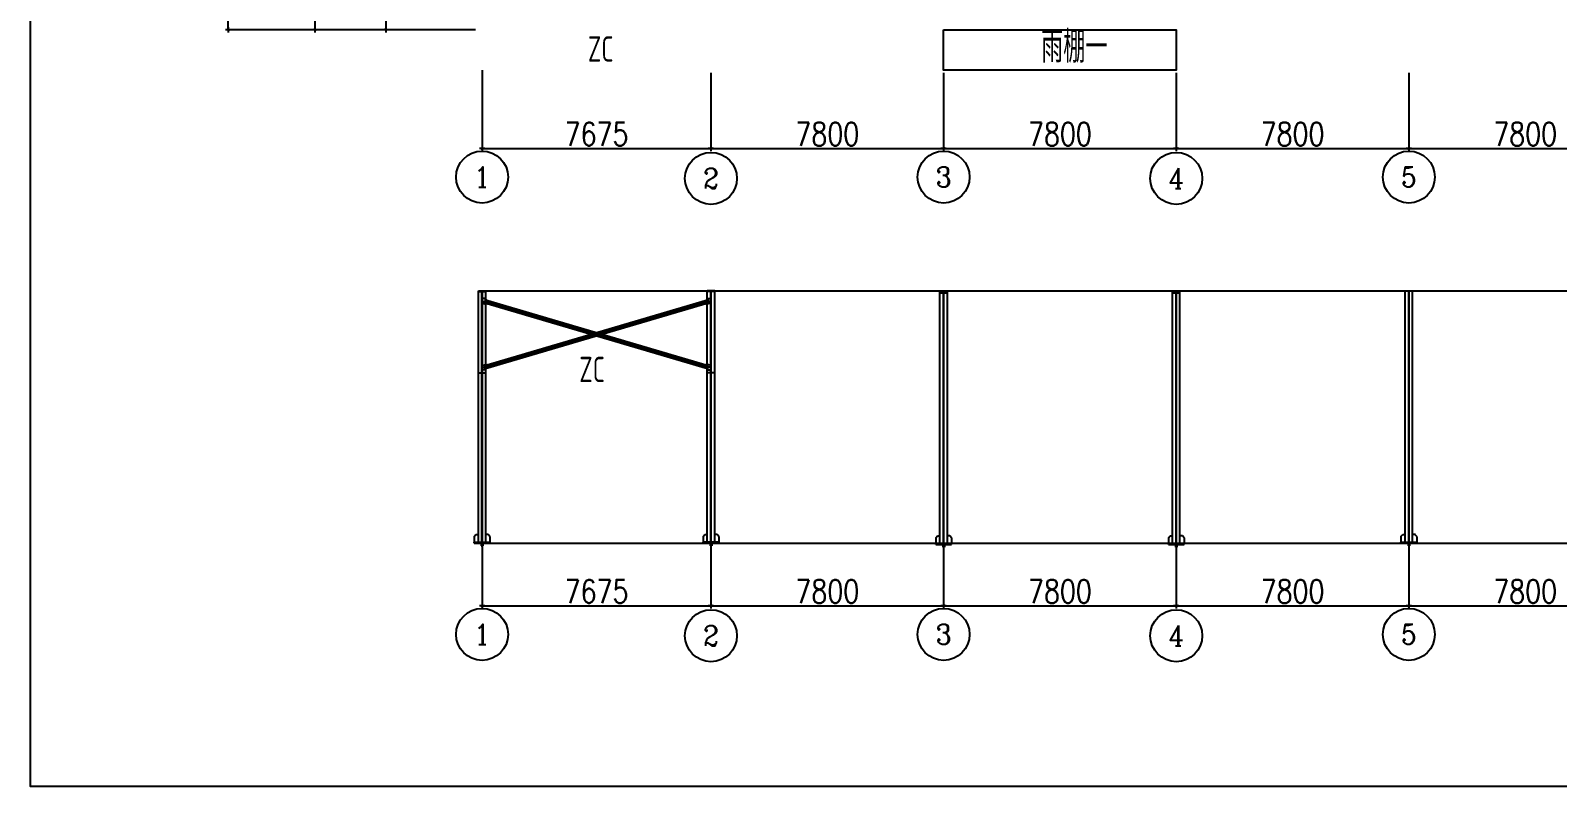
# Model space of a CAD drawing. Header units: millimetres. Extents: x 2451220 to 4527627, y -5186613 to -1639140.
# Drawn here: x 2609030 to 2660226, y -1757209 to -1731868 of the extents above; entities that cross this region are included whole.
import ezdxf
from ezdxf.enums import TextEntityAlignment as Align

# ---------------------------------------------------------------- set-up
doc = ezdxf.new("R2010")
doc.units = ezdxf.units.MM
doc.header["$LTSCALE"] = 1000
doc.header["$PDMODE"] = 34
doc.layers.add('AXIS_TEXT', color=7, linetype='Continuous')
doc.layers.add('钢架', color=7, linetype='Continuous', lineweight=25)
doc.styles.add('_TCH_AXIS', font='COMPLEX.shx', dxfattribs={"height": 525, "bigfont": 'GBCBIG.shx'})
doc.styles.add('COMPLEX', font='COMPLEX')
doc.styles.add('DIM_FONT', font='simplex.shx', dxfattribs={"width": 0.8, "bigfont": 'hztxt.shx'})
doc.styles.add('TSSD_Label', font='Tssdeng.shx', dxfattribs={"width": 0.7, "bigfont": 'hztxt.shx'})
doc.dimstyles.new('WGH(1)', dxfattribs={"dimscale": 1.2, "dimtxt": 100, "dimasz": 0.5, "dimexe": 75, "dimexo": 75, "dimgap": 75, "dimtad": 1, "dimdec": 0, "dimzin": 0, "dimdsep": 46, "dimtxsty": 'DIM_FONT', "dimblk1": '_DIMX', "dimblk2": '_DIMX', "dimsah": 1, "dimcen": 0.09, "dimclrd": 3, "dimclre": 3, "dimclrt": 7, "dimadec": 0, "dimazin": 0, "dimtfac": 1, "dimtdec": 0, "dimtix": 1, "dimtmove": 2, "dimatfit": 3, "dimldrblk": '_DIMX', "dimfxl": 1, "dimtolj": 1, "dimtzin": 0, "dimarcsym": 0})

# ---------------------------------------------------------------- blocks, each defined once
blk = doc.blocks.new('_DIMX')
blk.add_line((-150, 0), (150, 0))
at = {"const_width": 50}
blk.add_lwpolyline([(-70, -70), (70, 70)], dxfattribs=at)
blk = doc.blocks.new('*D300')
at = {"color": 3, "lineweight": -2}
for p, q in [((2624169, -1733194), (2624169, -1735908)), ((2631844, -1733284), (2631844, -1735908)), ((2624170, -1735818), (2631844, -1735818))]:
    blk.add_line(p, q, dxfattribs=at)
at = {"layer": 'Defpoints', "color": 0}
for p in [(2624169, -1733104), (2631844, -1733194), (2631844, -1735818)]:
    blk.add_point(p, dxfattribs=at)
at = {"color": 3, "lineweight": -2, "xscale": 0.6, "yscale": 0.6, "zscale": 0.6, "rotation": 180}
blk.add_blockref('_DIMX', (2624169, -1735818), dxfattribs=at)
at = {"color": 3, "lineweight": -2, "xscale": 0.6, "yscale": 0.6, "zscale": 0.6}
blk.add_blockref('_DIMX', (2631844, -1735818), dxfattribs=at)
at = {"color": 7, "insert": (2628007, -1735338), "char_height": 780, "attachment_point": 5, "style": 'DIM_FONT'}
blk.add_mtext('\\A1;7675', dxfattribs=at)
blk = doc.blocks.new('*D301')
at = {"color": 3, "lineweight": -2}
for p, q in [((2631844, -1733284), (2631844, -1735908)), ((2639644, -1733284), (2639644, -1735908)), ((2631845, -1735818), (2639644, -1735818))]:
    blk.add_line(p, q, dxfattribs=at)
at = {"layer": 'Defpoints', "color": 0}
for p in [(2631844, -1733194), (2639644, -1733194), (2639644, -1735818)]:
    blk.add_point(p, dxfattribs=at)
at = {"color": 3, "lineweight": -2, "xscale": 0.6, "yscale": 0.6, "zscale": 0.6, "rotation": 180}
blk.add_blockref('_DIMX', (2631844, -1735818), dxfattribs=at)
at = {"color": 3, "lineweight": -2, "xscale": 0.6, "yscale": 0.6, "zscale": 0.6}
blk.add_blockref('_DIMX', (2639644, -1735818), dxfattribs=at)
at = {"color": 7, "insert": (2635744, -1735338), "char_height": 780, "attachment_point": 5, "style": 'DIM_FONT'}
blk.add_mtext('\\A1;7800', dxfattribs=at)
blk = doc.blocks.new('*D302')
at = {"color": 3, "lineweight": -2}
for p, q in [((2639644, -1733284), (2639644, -1735908)), ((2647444, -1733284), (2647444, -1735908)), ((2639645, -1735818), (2647444, -1735818))]:
    blk.add_line(p, q, dxfattribs=at)
at = {"layer": 'Defpoints', "color": 0}
for p in [(2639644, -1733194), (2647444, -1733194), (2647444, -1735818)]:
    blk.add_point(p, dxfattribs=at)
at = {"color": 3, "lineweight": -2, "xscale": 0.6, "yscale": 0.6, "zscale": 0.6, "rotation": 180}
blk.add_blockref('_DIMX', (2639644, -1735818), dxfattribs=at)
at = {"color": 3, "lineweight": -2, "xscale": 0.6, "yscale": 0.6, "zscale": 0.6}
blk.add_blockref('_DIMX', (2647444, -1735818), dxfattribs=at)
at = {"color": 7, "insert": (2643544, -1735338), "char_height": 780, "attachment_point": 5, "style": 'DIM_FONT'}
blk.add_mtext('\\A1;7800', dxfattribs=at)
blk = doc.blocks.new('*D303')
at = {"color": 3, "lineweight": -2}
for p, q in [((2647444, -1733284), (2647444, -1735908)), ((2655244, -1733284), (2655244, -1735908)), ((2647445, -1735818), (2655244, -1735818))]:
    blk.add_line(p, q, dxfattribs=at)
at = {"layer": 'Defpoints', "color": 0}
for p in [(2647444, -1733194), (2655244, -1733194), (2655244, -1735818)]:
    blk.add_point(p, dxfattribs=at)
at = {"color": 3, "lineweight": -2, "xscale": 0.6, "yscale": 0.6, "zscale": 0.6, "rotation": 180}
blk.add_blockref('_DIMX', (2647444, -1735818), dxfattribs=at)
at = {"color": 3, "lineweight": -2, "xscale": 0.6, "yscale": 0.6, "zscale": 0.6}
blk.add_blockref('_DIMX', (2655244, -1735818), dxfattribs=at)
at = {"color": 7, "insert": (2651344, -1735338), "char_height": 780, "attachment_point": 5, "style": 'DIM_FONT'}
blk.add_mtext('\\A1;7800', dxfattribs=at)
blk = doc.blocks.new('*D304')
at = {"color": 3, "lineweight": -2}
for p, q in [((2655244, -1733284), (2655244, -1735908)), ((2663044, -1733284), (2663044, -1735908)), ((2655245, -1735818), (2663044, -1735818))]:
    blk.add_line(p, q, dxfattribs=at)
at = {"layer": 'Defpoints', "color": 0}
for p in [(2655244, -1733194), (2663044, -1733194), (2663044, -1735818)]:
    blk.add_point(p, dxfattribs=at)
at = {"color": 3, "lineweight": -2, "xscale": 0.6, "yscale": 0.6, "zscale": 0.6, "rotation": 180}
blk.add_blockref('_DIMX', (2655244, -1735818), dxfattribs=at)
at = {"color": 3, "lineweight": -2, "xscale": 0.6, "yscale": 0.6, "zscale": 0.6}
blk.add_blockref('_DIMX', (2663044, -1735818), dxfattribs=at)
at = {"color": 7, "insert": (2659144, -1735338), "char_height": 780, "attachment_point": 5, "style": 'DIM_FONT'}
blk.add_mtext('\\A1;7800', dxfattribs=at)
blk = doc.blocks.new('_AXISO')
blk.add_circle((0, 0), 0.5)
at = {"layer": '钢架', "style": 'COMPLEX', "width": 1.041667}
blk.add_attdef('A', text='', height=0.56, dxfattribs=at).set_placement((-0.25, -0.28), (0.25, -0.28), align=Align.FIT)
blk = doc.blocks.new('*D1613')
at = {"color": 3, "lineweight": -2}
for p, q in [((2624079, -1723842), (2620847, -1723842)), ((2620937, -1723842), (2620937, -1731841)), ((2623954, -1731842), (2620847, -1731842))]:
    blk.add_line(p, q, dxfattribs=at)
at = {"layer": 'Defpoints', "color": 0}
for p in [(2624169, -1723842), (2620937, -1731842), (2624044, -1731842)]:
    blk.add_point(p, dxfattribs=at)
at = {"color": 3, "lineweight": -2, "xscale": 0.6, "yscale": 0.6, "zscale": 0.6}
for p, rotation in [((2620937, -1723842), 90), ((2620937, -1731842), 270)]:
    blk.add_blockref('_DIMX', p, dxfattribs=dict(at, rotation=rotation))
at = {"color": 7, "insert": (2620457, -1727842), "char_height": 780, "attachment_point": 5, "rotation": 90, "style": 'DIM_FONT'}
blk.add_mtext('\\A1;8000', dxfattribs=at)
blk = doc.blocks.new('*D323')
at = {"color": 3, "lineweight": -2}
for p, q in [((2621834, -1707842), (2618471, -1707842)), ((2618561, -1707842), (2618561, -1731841)), ((2622310, -1731842), (2618471, -1731842))]:
    blk.add_line(p, q, dxfattribs=at)
at = {"layer": 'Defpoints', "color": 0}
for p in [(2621924, -1707842), (2618561, -1731842), (2622400, -1731842)]:
    blk.add_point(p, dxfattribs=at)
at = {"color": 3, "lineweight": -2, "xscale": 0.6, "yscale": 0.6, "zscale": 0.6}
for p, rotation in [((2618561, -1707842), 90), ((2618561, -1731842), 270)]:
    blk.add_blockref('_DIMX', p, dxfattribs=dict(at, rotation=rotation))
at = {"color": 7, "insert": (2618081, -1719842), "char_height": 780, "attachment_point": 5, "rotation": 90, "style": 'DIM_FONT'}
blk.add_mtext('\\A1;24000', dxfattribs=at)
blk = doc.blocks.new('*D324')
at = {"color": 3, "lineweight": -2}
for p, q in [((2622220, -1683842), (2615569, -1683842)), ((2615659, -1731841), (2615659, -1683842)), ((2622310, -1731842), (2615569, -1731842))]:
    blk.add_line(p, q, dxfattribs=at)
at = {"layer": 'Defpoints', "color": 0}
for p in [(2615659, -1683842), (2622310, -1683842), (2622400, -1731842)]:
    blk.add_point(p, dxfattribs=at)
at = {"color": 3, "lineweight": -2, "xscale": 0.6, "yscale": 0.6, "zscale": 0.6}
for p, rotation in [((2615659, -1683842), 90), ((2615659, -1731842), 270)]:
    blk.add_blockref('_DIMX', p, dxfattribs=dict(at, rotation=rotation))
at = {"color": 7, "insert": (2615179, -1707842), "char_height": 780, "attachment_point": 5, "rotation": 90, "style": 'DIM_FONT'}
blk.add_mtext('\\A1;48000', dxfattribs=at)
blk = doc.blocks.new('*D325')
at = {"color": 3, "lineweight": -2}
for p, q in [((2624169, -1748526), (2624169, -1751240)), ((2631844, -1748616), (2631844, -1751240)), ((2624170, -1751150), (2631844, -1751150))]:
    blk.add_line(p, q, dxfattribs=at)
at = {"layer": 'Defpoints', "color": 0}
for p in [(2624169, -1748436), (2631844, -1748526), (2631844, -1751150)]:
    blk.add_point(p, dxfattribs=at)
at = {"color": 3, "lineweight": -2, "xscale": 0.6, "yscale": 0.6, "zscale": 0.6, "rotation": 180}
blk.add_blockref('_DIMX', (2624169, -1751150), dxfattribs=at)
at = {"color": 3, "lineweight": -2, "xscale": 0.6, "yscale": 0.6, "zscale": 0.6}
blk.add_blockref('_DIMX', (2631844, -1751150), dxfattribs=at)
at = {"color": 7, "insert": (2628007, -1750670), "char_height": 780, "attachment_point": 5, "style": 'DIM_FONT'}
blk.add_mtext('\\A1;7675', dxfattribs=at)
blk = doc.blocks.new('*D326')
at = {"color": 3, "lineweight": -2}
for p, q in [((2631844, -1748616), (2631844, -1751240)), ((2639644, -1748616), (2639644, -1751240)), ((2631845, -1751150), (2639644, -1751150))]:
    blk.add_line(p, q, dxfattribs=at)
at = {"layer": 'Defpoints', "color": 0}
for p in [(2631844, -1748526), (2639644, -1748526), (2639644, -1751150)]:
    blk.add_point(p, dxfattribs=at)
at = {"color": 3, "lineweight": -2, "xscale": 0.6, "yscale": 0.6, "zscale": 0.6, "rotation": 180}
blk.add_blockref('_DIMX', (2631844, -1751150), dxfattribs=at)
at = {"color": 3, "lineweight": -2, "xscale": 0.6, "yscale": 0.6, "zscale": 0.6}
blk.add_blockref('_DIMX', (2639644, -1751150), dxfattribs=at)
at = {"color": 7, "insert": (2635744, -1750670), "char_height": 780, "attachment_point": 5, "style": 'DIM_FONT'}
blk.add_mtext('\\A1;7800', dxfattribs=at)
blk = doc.blocks.new('*D327')
at = {"color": 3, "lineweight": -2}
for p, q in [((2639644, -1748616), (2639644, -1751240)), ((2647444, -1748616), (2647444, -1751240)), ((2639645, -1751150), (2647444, -1751150))]:
    blk.add_line(p, q, dxfattribs=at)
at = {"layer": 'Defpoints', "color": 0}
for p in [(2639644, -1748526), (2647444, -1748526), (2647444, -1751150)]:
    blk.add_point(p, dxfattribs=at)
at = {"color": 3, "lineweight": -2, "xscale": 0.6, "yscale": 0.6, "zscale": 0.6, "rotation": 180}
blk.add_blockref('_DIMX', (2639644, -1751150), dxfattribs=at)
at = {"color": 3, "lineweight": -2, "xscale": 0.6, "yscale": 0.6, "zscale": 0.6}
blk.add_blockref('_DIMX', (2647444, -1751150), dxfattribs=at)
at = {"color": 7, "insert": (2643544, -1750670), "char_height": 780, "attachment_point": 5, "style": 'DIM_FONT'}
blk.add_mtext('\\A1;7800', dxfattribs=at)
blk = doc.blocks.new('*D328')
at = {"color": 3, "lineweight": -2}
for p, q in [((2647444, -1748616), (2647444, -1751240)), ((2655244, -1748616), (2655244, -1751240)), ((2647445, -1751150), (2655244, -1751150))]:
    blk.add_line(p, q, dxfattribs=at)
at = {"layer": 'Defpoints', "color": 0}
for p in [(2647444, -1748526), (2655244, -1748526), (2655244, -1751150)]:
    blk.add_point(p, dxfattribs=at)
at = {"color": 3, "lineweight": -2, "xscale": 0.6, "yscale": 0.6, "zscale": 0.6, "rotation": 180}
blk.add_blockref('_DIMX', (2647444, -1751150), dxfattribs=at)
at = {"color": 3, "lineweight": -2, "xscale": 0.6, "yscale": 0.6, "zscale": 0.6}
blk.add_blockref('_DIMX', (2655244, -1751150), dxfattribs=at)
at = {"color": 7, "insert": (2651344, -1750670), "char_height": 780, "attachment_point": 5, "style": 'DIM_FONT'}
blk.add_mtext('\\A1;7800', dxfattribs=at)
blk = doc.blocks.new('*D329')
at = {"color": 3, "lineweight": -2}
for p, q in [((2655244, -1748616), (2655244, -1751240)), ((2663044, -1748616), (2663044, -1751240)), ((2655245, -1751150), (2663044, -1751150))]:
    blk.add_line(p, q, dxfattribs=at)
at = {"layer": 'Defpoints', "color": 0}
for p in [(2655244, -1748526), (2663044, -1748526), (2663044, -1751150)]:
    blk.add_point(p, dxfattribs=at)
at = {"color": 3, "lineweight": -2, "xscale": 0.6, "yscale": 0.6, "zscale": 0.6, "rotation": 180}
blk.add_blockref('_DIMX', (2655244, -1751150), dxfattribs=at)
at = {"color": 3, "lineweight": -2, "xscale": 0.6, "yscale": 0.6, "zscale": 0.6}
blk.add_blockref('_DIMX', (2663044, -1751150), dxfattribs=at)
at = {"color": 7, "insert": (2659144, -1750670), "char_height": 780, "attachment_point": 5, "style": 'DIM_FONT'}
blk.add_mtext('\\A1;7800', dxfattribs=at)

msp = doc.modelspace()

# ---------------------------------------------------------------- linework, layer by layer
for p, q in [((2624044.1, -1749017.5), (2624044.1, -1740597.5)), ((2624044.1, -1740597.5), (2624294.1, -1740597.5)), ((2624044.1, -1740597.5), (2709844.1, -1740597.5)), ((2624044.1, -1740617.5), (2624294.1, -1740617.5)), ((2624165.1, -1749017.5), (2624165.1, -1740597.5)), ((2624169.1, -1740597.5), (2624169.1, -1749047.5)), ((2624169.1, -1749017.5), (2624169.1, -1740597.5)), ((2624173.1, -1749017.5), (2624173.1, -1740597.5)), ((2624294.1, -1749017.5), (2624294.1, -1740597.5)), ((2631719.1, -1749017.5), (2631719.1, -1740597.5)), ((2631969.1, -1740597.5), (2631719.1, -1740597.5)), ((2631969.1, -1740617.5), (2631719.1, -1740617.5)), ((2631840.1, -1749017.5), (2631840.1, -1740597.5)), ((2631844.1, -1740597.5), (2631844.1, -1749047.5)), ((2631844.1, -1740597.5), (2631844.1, -1749047.5)), ((2631844.1, -1749017.5), (2631844.1, -1740597.5)), ((2631848.1, -1749017.5), (2631848.1, -1740597.5)), ((2631969.1, -1749017.5), (2631969.1, -1740597.5)), ((2639519.1, -1749062.5), (2639519.1, -1740642.5)), ((2639519.1, -1740642.5), (2639769.1, -1740642.5)), ((2639519.1, -1740662.5), (2639769.1, -1740662.5)), ((2639640.1, -1749062.5), (2639640.1, -1740642.5)), ((2639644.1, -1740642.5), (2639644.1, -1749092.5)), ((2639644.1, -1740642.5), (2639644.1, -1749092.5)), ((2639644.1, -1749062.5), (2639644.1, -1740642.5)), ((2639648.1, -1749062.5), (2639648.1, -1740642.5)), ((2639769.1, -1749062.5), (2639769.1, -1740642.5)), ((2647319.1, -1749062.5), (2647319.1, -1740642.5)), ((2647319.1, -1740642.5), (2647569.1, -1740642.5)), ((2647319.1, -1740662.5), (2647569.1, -1740662.5)), ((2647440.1, -1749062.5), (2647440.1, -1740642.5)), ((2647444.1, -1740642.5), (2647444.1, -1749092.5)), ((2647444.1, -1740642.5), (2647444.1, -1749092.5)), ((2647444.1, -1740642.5), (2647444.1, -1749092.5)), ((2647444.1, -1749062.5), (2647444.1, -1740642.5)), ((2647448.1, -1749062.5), (2647448.1, -1740642.5)), ((2647569.1, -1749062.5), (2647569.1, -1740642.5)), ((2655119.1, -1749017.5), (2655119.1, -1740597.5)), ((2655240.1, -1749017.5), (2655240.1, -1740597.5)), ((2655244.1, -1749017.5), (2655244.1, -1740597.5)), ((2655244.1, -1740642.5), (2655244.1, -1749092.5)), ((2655248.1, -1749017.5), (2655248.1, -1740597.5)), ((2655369.1, -1749017.5), (2655369.1, -1740597.5)), ((2624273.1, -1740847.5), (2624173.1, -1740847.5)), ((2624273.1, -1740847.5), (2624173.1, -1740847.5)), ((2624173.1, -1740947.5), (2624373.1, -1740947.5)), ((2624173.1, -1740997.5), (2624323.1, -1741047.5)), ((2624259, -1743099.5), (2631726, -1740899.5)), ((2624259, -1740995.5), (2631726, -1743195.5)), ((2624273.1, -1740847.5), (2624273.1, -1741030.8)), ((2624273.1, -1740847.5), (2624373.1, -1740947.5)), ((2624273.1, -1743147.5), (2631740.1, -1740947.5)), ((2624273.1, -1740947.5), (2631740.1, -1743147.5)), ((2624287.3, -1740899.5), (2631754.3, -1743099.5)), ((2624287.3, -1743195.5), (2631754.3, -1740995.5)), ((2624323.1, -1741047.5), (2624373.1, -1740947.5)), ((2631740.1, -1740847.5), (2631640.1, -1740947.5)), ((2631840.1, -1740947.5), (2631640.1, -1740947.5)), ((2631690.1, -1741047.5), (2631640.1, -1740947.5)), ((2631840.1, -1740997.5), (2631690.1, -1741047.5)), ((2631740.1, -1740847.5), (2631840.1, -1740847.5)), ((2631740.1, -1740847.5), (2631740.1, -1741030.8)), ((2631740.1, -1740847.5), (2631840.1, -1740847.5)), ((2624173.1, -1743097.5), (2624323.1, -1743047.5)), ((2624173.1, -1743147.5), (2624373.1, -1743147.5)), ((2624273.1, -1743247.5), (2624273.1, -1743064.2)), ((2624273.1, -1743247.5), (2624373.1, -1743147.5)), ((2624323.1, -1743047.5), (2624373.1, -1743147.5)), ((2631690.1, -1743047.5), (2631640.1, -1743147.5)), ((2631840.1, -1743147.5), (2631640.1, -1743147.5)), ((2631740.1, -1743247.5), (2631640.1, -1743147.5)), ((2631840.1, -1743097.5), (2631690.1, -1743047.5)), ((2631740.1, -1743247.5), (2631740.1, -1743064.2)), ((2624044.1, -1743347.5), (2624294.1, -1743347.5)), ((2624273.1, -1743247.5), (2624173.1, -1743247.5)), ((2631969.1, -1743347.5), (2631719.1, -1743347.5)), ((2631740.1, -1743247.5), (2631840.1, -1743247.5)), ((2623904.1, -1748827.5), (2623964.1, -1748767.5)), ((2623904.1, -1748827.5), (2623904.1, -1749017.5)), ((2623964.1, -1748767.5), (2624044.1, -1748767.5)), ((2624374.1, -1748767.5), (2624294.1, -1748767.5)), ((2624434.1, -1748827.5), (2624374.1, -1748767.5)), ((2624434.1, -1748827.5), (2624434.1, -1749017.5)), ((2631579.1, -1748827.5), (2631639.1, -1748767.5)), ((2631579.1, -1748827.5), (2631579.1, -1749017.5)), ((2631639.1, -1748767.5), (2631719.1, -1748767.5)), ((2632049.1, -1748767.5), (2631969.1, -1748767.5)), ((2632109.1, -1748827.5), (2632049.1, -1748767.5)), ((2632109.1, -1748827.5), (2632109.1, -1749017.5)), ((2639379.1, -1748872.5), (2639439.1, -1748812.5)), ((2639379.1, -1748872.5), (2639379.1, -1749062.5)), ((2639439.1, -1748812.5), (2639519.1, -1748812.5)), ((2639849.1, -1748812.5), (2639769.1, -1748812.5)), ((2639909.1, -1748872.5), (2639849.1, -1748812.5)), ((2639909.1, -1748872.5), (2639909.1, -1749062.5)), ((2647179.1, -1748872.5), (2647239.1, -1748812.5)), ((2647179.1, -1748872.5), (2647179.1, -1749062.5)), ((2647239.1, -1748812.5), (2647319.1, -1748812.5)), ((2647649.1, -1748812.5), (2647569.1, -1748812.5)), ((2647709.1, -1748872.5), (2647649.1, -1748812.5)), ((2647709.1, -1748872.5), (2647709.1, -1749062.5)), ((2654979.1, -1748827.5), (2655039.1, -1748767.5)), ((2654979.1, -1748827.5), (2654979.1, -1749017.5)), ((2655039.1, -1748767.5), (2655119.1, -1748767.5)), ((2655449.1, -1748767.5), (2655369.1, -1748767.5)), ((2655469.1, -1748767.5), (2655369.1, -1748767.5)), ((2655509.1, -1748827.5), (2655449.1, -1748767.5)), ((2655509.1, -1748827.5), (2655509.1, -1749017.5)), ((2623904.1, -1749047.5), (2623904.1, -1749017.5)), ((2623904.1, -1749017.5), (2624434.1, -1749017.5)), ((2623904.1, -1749047.5), (2624434.1, -1749047.5)), ((2624144.1, -1749047.5), (2624144.1, -1749147.5)), ((2624144.1, -1749147.5), (2624194.1, -1749147.5)), ((2624169.1, -1749047.5), (2709984.1, -1749047.5)), ((2624194.1, -1749047.5), (2624194.1, -1749147.5)), ((2624434.1, -1749047.5), (2624434.1, -1749017.5)), ((2624434.1, -1749047.5), (2624434.1, -1749017.5)), ((2631579.1, -1749047.5), (2631579.1, -1749017.5)), ((2632109.1, -1749017.5), (2631579.1, -1749017.5)), ((2631579.1, -1749047.5), (2631579.1, -1749017.5)), ((2632109.1, -1749047.5), (2631579.1, -1749047.5)), ((2631819.1, -1749047.5), (2631819.1, -1749147.5)), ((2631869.1, -1749147.5), (2631819.1, -1749147.5)), ((2631869.1, -1749047.5), (2631869.1, -1749147.5)), ((2632109.1, -1749047.5), (2632109.1, -1749017.5)), ((2639379.1, -1749092.5), (2639379.1, -1749062.5)), ((2639379.1, -1749062.5), (2639909.1, -1749062.5)), ((2639379.1, -1749092.5), (2639909.1, -1749092.5)), ((2639619.1, -1749092.5), (2639619.1, -1749192.5)), ((2639619.1, -1749192.5), (2639669.1, -1749192.5)), ((2639669.1, -1749092.5), (2639669.1, -1749192.5)), ((2639909.1, -1749092.5), (2639909.1, -1749062.5)), ((2639909.1, -1749092.5), (2639909.1, -1749062.5)), ((2647179.1, -1749092.5), (2647179.1, -1749062.5)), ((2647179.1, -1749062.5), (2647709.1, -1749062.5)), ((2647179.1, -1749092.5), (2647709.1, -1749092.5)), ((2647419.1, -1749092.5), (2647419.1, -1749192.5)), ((2647419.1, -1749192.5), (2647469.1, -1749192.5)), ((2647469.1, -1749092.5), (2647469.1, -1749192.5)), ((2647709.1, -1749092.5), (2647709.1, -1749062.5)), ((2647709.1, -1749092.5), (2647709.1, -1749062.5)), ((2654979.1, -1749047.5), (2654979.1, -1749017.5)), ((2654979.1, -1749017.5), (2655509.1, -1749017.5)), ((2654979.1, -1749047.5), (2655509.1, -1749047.5)), ((2655219.1, -1749047.5), (2655219.1, -1749147.5)), ((2655219.1, -1749147.5), (2655269.1, -1749147.5)), ((2655269.1, -1749047.5), (2655269.1, -1749147.5)), ((2655509.1, -1749047.5), (2655509.1, -1749017.5)), ((2655509.1, -1749047.5), (2655509.1, -1749017.5))]:
    msp.add_line(p, q)
for points in [[(2609029.6, -1674411.8), (2725012.8, -1674411.8), (2725012.8, -1757209.1), (2609029.6, -1757209.1)], [(2639644.1, -1731841.6), (2647444.1, -1731841.6), (2647444.1, -1733194.1), (2639644.1, -1733194.1)]]:
    msp.add_lwpolyline(points, close=True)
for centre in [(2624273.1, -1740947.5), (2631740.1, -1740947.5), (2624273.1, -1743147.5), (2631740.1, -1743147.5)]:
    msp.add_circle(centre, 15)

# ---------------------------------------------------------------- block references
ref = msp.add_blockref('_AXISO', (2624169.1, -1736779.2), dxfattribs=dict(xscale=1741.824000000022, yscale=1741.824000000022, zscale=1741.824))
ref.add_attrib('A', '1', dxfattribs={"layer": 'AXIS_TEXT', "height": 680.4, "style": '_TCH_AXIS', "width": 1.777778}).set_placement((2623909.9, -1737119.4), (2624428.3, -1737119.4), align=Align.FIT)
ref = msp.add_blockref('_AXISO', (2631844.1, -1736824.2), dxfattribs=dict(xscale=1741.824000000022, yscale=1741.824000000022, zscale=1741.824))
ref.add_attrib('A', '2', dxfattribs={"layer": 'AXIS_TEXT', "height": 680.4, "style": '_TCH_AXIS', "width": 1.142857}).set_placement((2631584.9, -1737164.4), (2632103.3, -1737164.4), align=Align.FIT)
ref = msp.add_blockref('_AXISO', (2639644.1, -1736779.2), dxfattribs=dict(xscale=1741.824000000022, yscale=1741.824000000022, zscale=1741.824))
ref.add_attrib('A', '3', dxfattribs={"layer": 'AXIS_TEXT', "height": 680.4, "style": '_TCH_AXIS', "width": 1.142857}).set_placement((2639384.9, -1737119.4), (2639903.3, -1737119.4), align=Align.FIT)
ref = msp.add_blockref('_AXISO', (2647444.1, -1736824.2), dxfattribs=dict(xscale=1741.824000000022, yscale=1741.824000000022, zscale=1741.824))
ref.add_attrib('A', '4', dxfattribs={"layer": 'AXIS_TEXT', "height": 680.4, "style": '_TCH_AXIS'}).set_placement((2647184.9, -1737164.4), (2647703.3, -1737164.4), align=Align.FIT)
ref = msp.add_blockref('_AXISO', (2655244.1, -1736779.2), dxfattribs=dict(xscale=1741.824000000022, yscale=1741.824000000022, zscale=1741.824))
ref.add_attrib('A', '5', dxfattribs={"layer": 'AXIS_TEXT', "height": 680.4, "style": '_TCH_AXIS', "width": 1.142857}).set_placement((2654984.9, -1737119.4), (2655503.3, -1737119.4), align=Align.FIT)
ref = msp.add_blockref('_AXISO', (2624169.1, -1752110.9), dxfattribs=dict(xscale=1741.824000000022, yscale=1741.824000000022, zscale=1741.824))
ref.add_attrib('A', '1', dxfattribs={"layer": 'AXIS_TEXT', "height": 680.4, "style": '_TCH_AXIS', "width": 1.777778}).set_placement((2623909.9, -1752451.1), (2624428.3, -1752451.1), align=Align.FIT)
ref = msp.add_blockref('_AXISO', (2631844.1, -1752155.9), dxfattribs=dict(xscale=1741.824000000022, yscale=1741.824000000022, zscale=1741.824))
ref.add_attrib('A', '2', dxfattribs={"layer": 'AXIS_TEXT', "height": 680.4, "style": '_TCH_AXIS', "width": 1.142857}).set_placement((2631584.9, -1752496.1), (2632103.3, -1752496.1), align=Align.FIT)
ref = msp.add_blockref('_AXISO', (2639644.1, -1752110.9), dxfattribs=dict(xscale=1741.824000000022, yscale=1741.824000000022, zscale=1741.824))
ref.add_attrib('A', '3', dxfattribs={"layer": 'AXIS_TEXT', "height": 680.4, "style": '_TCH_AXIS', "width": 1.142857}).set_placement((2639384.9, -1752451.1), (2639903.3, -1752451.1), align=Align.FIT)
ref = msp.add_blockref('_AXISO', (2647444.1, -1752155.9), dxfattribs=dict(xscale=1741.824000000022, yscale=1741.824000000022, zscale=1741.824))
ref.add_attrib('A', '4', dxfattribs={"layer": 'AXIS_TEXT', "height": 680.4, "style": '_TCH_AXIS'}).set_placement((2647184.9, -1752496.1), (2647703.3, -1752496.1), align=Align.FIT)
ref = msp.add_blockref('_AXISO', (2655244.1, -1752110.9), dxfattribs=dict(xscale=1741.824000000022, yscale=1741.824000000022, zscale=1741.824))
ref.add_attrib('A', '5', dxfattribs={"layer": 'AXIS_TEXT', "height": 680.4, "style": '_TCH_AXIS', "width": 1.142857}).set_placement((2654984.9, -1752451.1), (2655503.3, -1752451.1), align=Align.FIT)

# ---------------------------------------------------------------- texts
at = {"lineweight": -3, "style": 'TSSD_Label', "width": 0.7}
for s, height, p in [('雨棚一', 1062.23, (2642911.4, -1732943)), ('ZC', 849.79, (2627719.3, -1732909.3)), ('ZC', 849.79, (2627429.6, -1743654.1))]:
    msp.add_text(s, height=height, dxfattribs=at).set_placement(p)

# ---------------------------------------------------------------- dimensions: what is measured, and where the dimension line sits
for base, p1, p2, picture, middle in [((2615659.2, -1683841.6), (2622400.5, -1731841.6), (2622310.5, -1683841.6), '*D324', (2615179.2, -1707841.6)), ((2618560.7, -1731841.6), (2621924.4, -1707841.6), (2622400.5, -1731841.6), '*D323', (2618080.7, -1719841.6)), ((2620936.8, -1731841.6), (2624169.1, -1723841.6), (2624044.1, -1731841.6), '*D1613', (2620456.8, -1727841.6))]:
    dim = msp.add_linear_dim(base=base, p1=p1, p2=p2, angle=90, dimstyle='WGH(1)', override={"dimtxt": 650})
    dim.commit()
    dim.dimension.update_dxf_attribs({"geometry": picture, "text_midpoint": middle})
for base, p1, p2, picture, middle in [((2631844.1, -1735818.3), (2624169.1, -1733104.1), (2631844.1, -1733194.1), '*D300', (2628006.6, -1735338.3)), ((2639644.1, -1735818.3), (2631844.1, -1733194.1), (2639644.1, -1733194.1), '*D301', (2635744.1, -1735338.3)), ((2647444.1, -1735818.3), (2639644.1, -1733194.1), (2647444.1, -1733194.1), '*D302', (2643544.1, -1735338.3)), ((2655244.1, -1735818.3), (2647444.1, -1733194.1), (2655244.1, -1733194.1), '*D303', (2651344.1, -1735338.3)), ((2663044.1, -1735818.3), (2655244.1, -1733194.1), (2663044.1, -1733194.1), '*D304', (2659144.1, -1735338.3)), ((2631844.1, -1751150), (2624169.1, -1748435.8), (2631844.1, -1748525.8), '*D325', (2628006.6, -1750670)), ((2639644.1, -1751150), (2631844.1, -1748525.8), (2639644.1, -1748525.8), '*D326', (2635744.1, -1750670)), ((2647444.1, -1751150), (2639644.1, -1748525.8), (2647444.1, -1748525.8), '*D327', (2643544.1, -1750670)), ((2655244.1, -1751150), (2647444.1, -1748525.8), (2655244.1, -1748525.8), '*D328', (2651344.1, -1750670)), ((2663044.1, -1751150), (2655244.1, -1748525.8), (2663044.1, -1748525.8), '*D329', (2659144.1, -1750670))]:
    dim = msp.add_linear_dim(base=base, p1=p1, p2=p2, dimstyle='WGH(1)', override={"dimtxt": 650})
    dim.commit()
    dim.dimension.update_dxf_attribs({"geometry": picture, "text_midpoint": middle})

doc.saveas('drawing.dxf')
